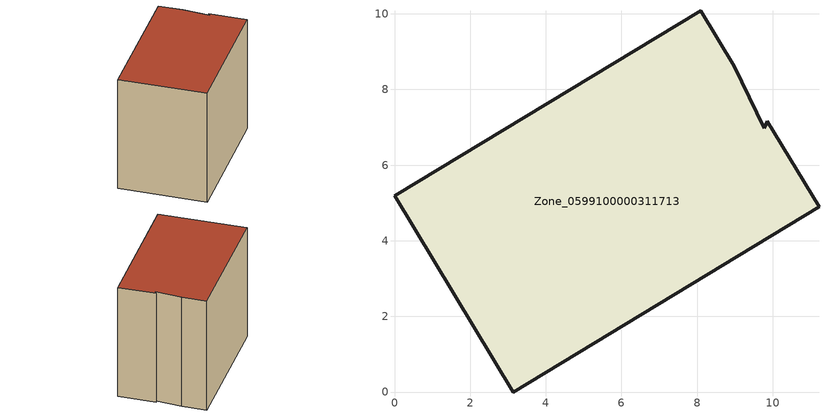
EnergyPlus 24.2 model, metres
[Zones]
Zone_0599100000311713
 floor ground (C_G): 8.98,8.62 9.78,6.97 9.86,7.16 11.22,4.91 3.14,0 0,5.2 8.1,10.08 z0
 wall outside (C_F): 3.14,0 11.22,4.91 9.86,7.16 9.78,6.97 8.98,8.62 8.1,10.08 0,5.2 3.14,0 z0:8.31
 roof outside (C_R): 9.78,6.97 8.98,8.62 8.1,10.08 0,5.2 3.14,0 11.22,4.91 9.86,7.16 z8.31
[BUILDING]
Pand.0599100000311713: North Axis=0; Terrain=City; Loads Convergence Tolerance Value=0.04; Temperature Convergence Tolerance Value=0.4; Solar Distribution=FullExterior; Maximum Number of Warmup Days=25; Minimum Number of Warmup Days=1
[Site:Location]
Rotterdam.The.Hague.AP_ZH_NLD Design_Conditions: Latitude=51.96; Longitude=4.45; Time Zone=1; Elevation=-4.5
[SITE:GROUNDTEMPERATURE:BUILDINGSURFACE]
18, 18, 18, 18, 18, 18, 18, 18, 18, 18, 18, 18
[MATERIAL] Thermal Absorptance=0.9; Solar Absorptance=0.7; Visible Absorptance=0.7
Name | Roughness | Thickness | Conductivity | Density | Specific Heat
G.TC.1975-1991 | MediumSmooth | 0.15 | 0.288461 | 540 | 1210
F.TC.1975-1991 | Rough | 0.3 | 0.230769 | 1920 | 840
R.TC.1975-1991 | MediumRough | 0.2 | 0.153846 | 1500 | 1000
[CONSTRUCTION]
C_G: G.TC.1975-1991
C_F: F.TC.1975-1991
C_R: R.TC.1975-1991
[ZONE]
Zone_0599100000311713: Type=1; Multiplier=1; Ceiling Height=Autocalculate; Volume=Autocalculate; Floor Area=autocalculate; Part of Total Floor Area=Yes
[ZONEINFILTRATION:DESIGNFLOWRATE]
Infil_Zone_0599100000311713: Zone or ZoneList or Space or SpaceList=Zone_0599100000311713; Schedule=AlwaysOn; Design Flow Rate Calculation Method=Flow/Area; Flow Rate per Floor Area=0.003; Constant Term Coefficient=1; Temperature Term Coefficient=0; Velocity Term Coefficient=0; Velocity Squared Term Coefficient=0
[HVACTEMPLATE:ZONE:IDEALLOADSAIRSYSTEM]
Zone_0599100000311713: Maximum Heating Supply Air Temperature=50; Minimum Cooling Supply Air Temperature=13; Maximum Heating Supply Air Humidity Ratio=0.0156; Minimum Cooling Supply Air Humidity Ratio=0.0077; Heating Limit=NoLimit; Cooling Limit=NoLimit; Dehumidification Control Type=ConstantSensibleHeatRatio; Cooling Sensible Heat Ratio=0.7; Dehumidification Setpoint=60; Humidification Control Type=None; Humidification Setpoint=30; Outdoor Air Method=None; Outdoor Air Flow Rate per Person=0.00944; Outdoor Air Flow Rate per Zone Floor Area=0; Outdoor Air Flow Rate per Zone=0; Demand Controlled Ventilation Type=None; Outdoor Air Economizer Type=NoEconomizer; Heat Recovery Type=None; Sensible Heat Recovery Effectiveness=0.7; Latent Heat Recovery Effectiveness=0.65
[ZONECONTROL:THERMOSTAT]
ThermostatControl_Zone_0599100000311713: Zone or ZoneList=Zone_0599100000311713; Control Type Schedule=DualSetpointControlType; Control 1=Thermostat_Zone_0599100000311713; Temperature Difference Between Cutout And Setpoint=0
[THERMOSTATSETPOINT:DUALSETPOINT]
Thermostat_Zone_0599100000311713: Heating Setpoint Temperature Schedule=HeatingSetpoint_Zone_0599100000311713; Cooling Setpoint Temperature Schedule=CoolingSetpoint_Zone_0599100000311713
[SCHEDULE:COMPACT]
HeatingSetpoint_Zone_0599100000311713: Through: 12/31, For: AllDays, Until: 24:00, 21
CoolingSetpoint_Zone_0599100000311713: Through: 12/31, For: AllDays, Until: 24:00, 24
DualSetpointControlType: Through: 12/31, For: AllDays, Until: 24:00, 4
AlwaysOn: Through: 12/31, For: AllDays, Until: 24:00, 1
